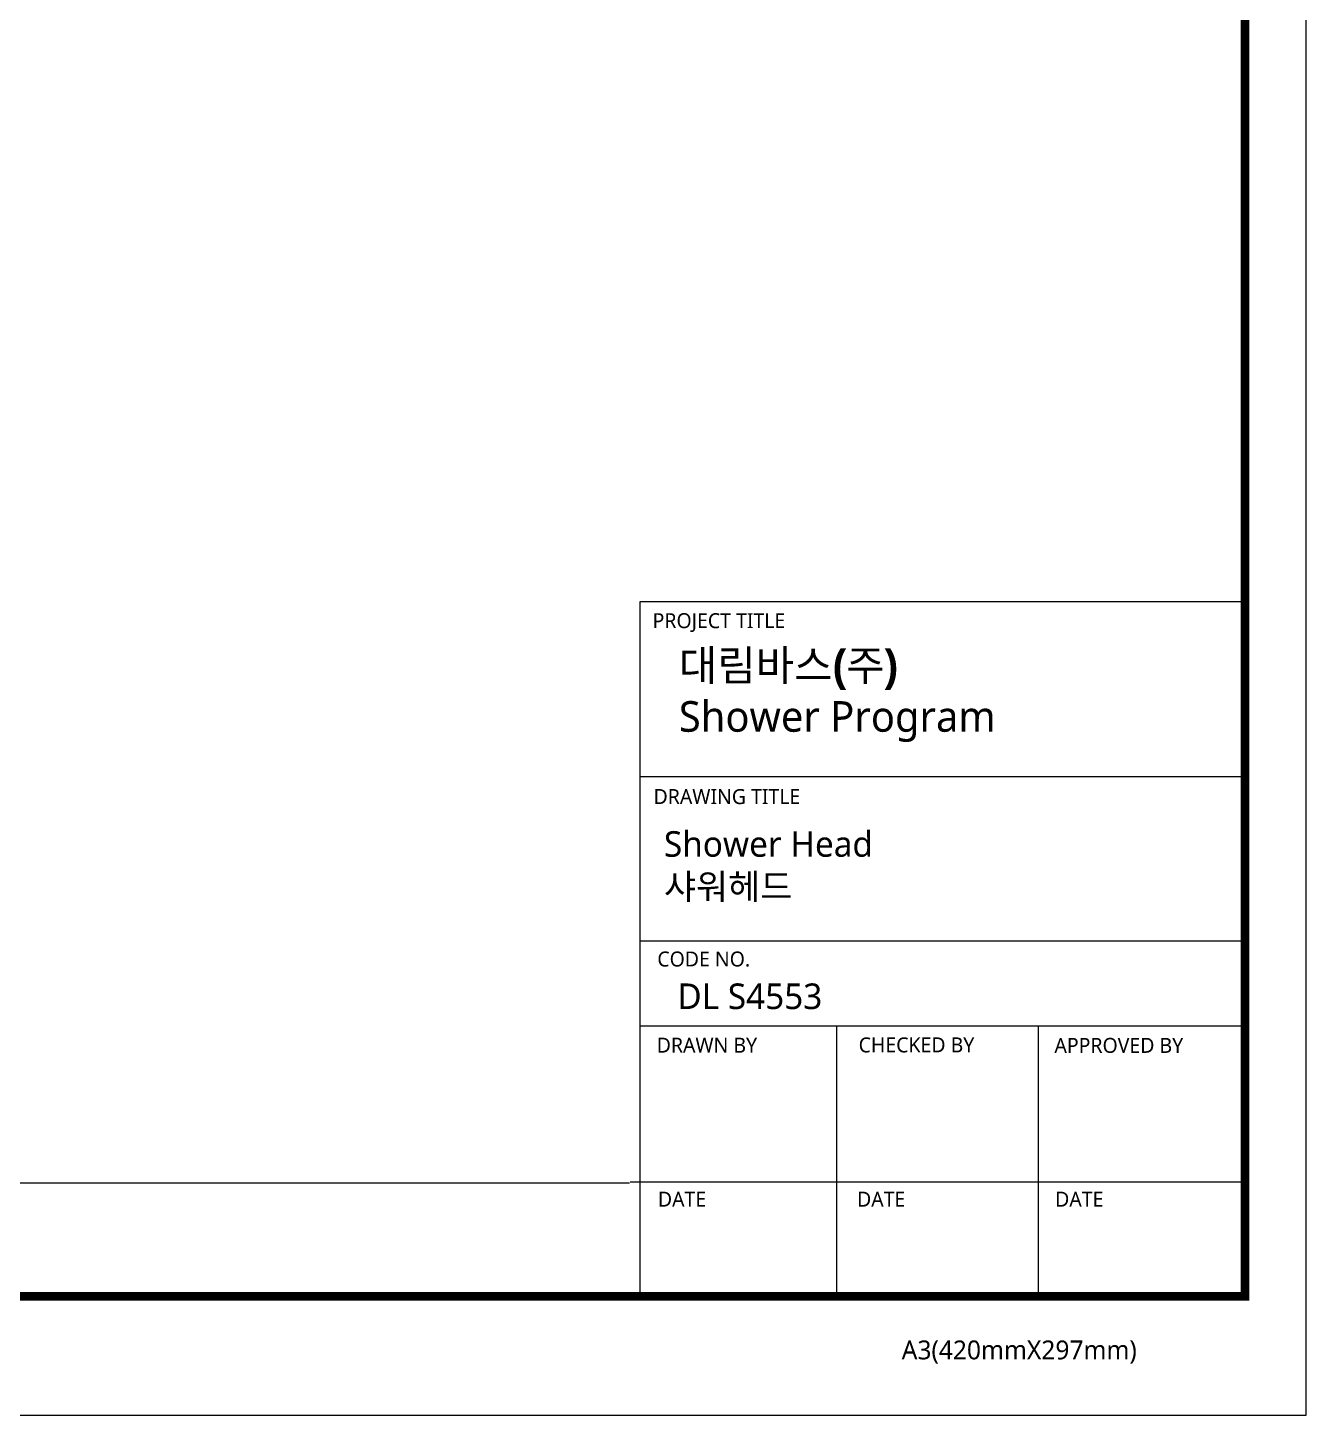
# Model space of a CAD drawing. Extents: x 16296676094 to 16296676745, y -37409617846 to -37409617369.
# Drawn here: x 16296676525.3 to 16296676745.1, y -37409617846.3 to -37409617607.8 of the extents above; entities that cross this region are included whole.
import ezdxf

# ---------------------------------------------------------------- set-up
doc = ezdxf.new("R2010")
doc.units = 0
doc.header["$LTSCALE"] = 10
doc.header["$MEASUREMENT"] = 0
doc.layers.get('0').update_dxf_attribs({"linetype": 'CONTINUOUS'})
doc.styles.add('Daelim Dimension', font='')
doc.styles.get('Daelim Dimension').set_extended_font_data('NanumGothic')

msp = doc.modelspace()

# ---------------------------------------------------------------- linework, layer by layer
at = {"color": 5, "ltscale": 40}
for p, q in [((16296676734.56843, -37409617706.481583), (16296676630.52533, -37409617706.481583)), ((16296676734.56843, -37409617736.554588), (16296676630.52533, -37409617736.554588)), ((16296676734.56843, -37409617736.554588), (16296676630.52533, -37409617736.554588)), ((16296676734.56843, -37409617764.844276), (16296676630.52533, -37409617764.844276)), ((16296676734.56843, -37409617764.844276), (16296676630.52533, -37409617764.844276)), ((16296676734.56843, -37409617779.434937), (16296676630.52533, -37409617779.434937)), ((16296676734.56843, -37409617779.434937), (16296676630.52533, -37409617779.434937)), ((16296676664.319429, -37409617779.434937), (16296676664.319429, -37409617825.881912)), ((16296676699.00198, -37409617779.434937), (16296676699.00198, -37409617825.881912)), ((16296676734.56843, -37409617806.265579), (16296676628.880779, -37409617806.265579)), ((16296676734.56843, -37409617806.265579), (16296676631.33593, -37409617806.265579)), ((16296676734.56843, -37409617825.881912), (16296676645.403219, -37409617825.881912))]:
    msp.add_line(p, q, dxfattribs=at)
at = {"color": 5, "ltscale": 0.5}
msp.add_line((16296676630.52533, -37409617706.481583), (16296676630.52533, -37409617826.511261), dxfattribs=at)
at = {"color": 5}
msp.add_line((16296676104.56831, -37409617806.339981), (16296676628.75559, -37409617806.339981), dxfattribs=at)
at = {"ltscale": 0.5}
msp.add_lwpolyline([(16296676094.100121, -37409617846.30687), (16296676745.100121, -37409617846.30687), (16296676745.100121, -37409617369.30687), (16296676094.100121, -37409617369.30687)], close=True, dxfattribs=at)
at = {"color": 5, "linetype": 'ByBlock', "lineweight": 200, "const_width": 1.5}
msp.add_lwpolyline([(16296676104.56831, -37409617825.882156), (16296676734.56831, -37409617825.882156), (16296676734.56831, -37409617380.382156), (16296676104.56831, -37409617380.382156)], close=True, dxfattribs=at)

# ---------------------------------------------------------------- texts
at = {"color": 5, "ltscale": 40, "style": 'Daelim Dimension'}
for s, height, p in [('PROJECT TITLE', 2.56901127, (16296676632.72789, -37409617711.010071)), ('DRAWING TITLE', 2.56901127, (16296676632.892599, -37409617741.245956)), ('CODE NO.', 2.5690113, (16296676633.53684, -37409617769.167938)), ('DRAWN BY', 2.5690113, (16296676633.43609, -37409617783.976334)), ('CHECKED BY', 2.5690113, (16296676668.146271, -37409617783.930771)), ('APPROVED BY', 2.56901127, (16296676701.80966, -37409617784.013748)), ('DATE', 2.5690113, (16296676633.636749, -37409617810.45433)), ('DATE', 2.5690113, (16296676667.873079, -37409617810.45433)), ('DATE', 2.5690113, (16296676701.92779, -37409617810.45433)), ('A3(420mmX297mm)', 3.24237133, (16296676675.55337, -37409617836.697861))]:
    msp.add_text(s, height=height, dxfattribs=at).set_placement(p)
at = {"attachment_point": 1, "style": 'Daelim Dimension'}
for s, insert, char_height, width in [('{\\fPretendard Variable SemiBold|b0|i0|c129|p2;\\C7;대림바스(주)\\fNanumGothic|b0|i0|c129|p50;\\P}Shower Program', (16296676637.238819, -37409617714.779152), 5.26500565, 84.62055433), (' Shower Head\\P 샤워헤드', (16296676633.185551, -37409617745.909767), 4.3953, 73.9684046), ('DL S4553', (16296676636.98884, -37409617772.089439), 4.3953, 73.9684046)]:
    msp.add_mtext(s, dxfattribs=dict(at, insert=insert, char_height=char_height, width=width))

doc.saveas('drawing.dxf')
